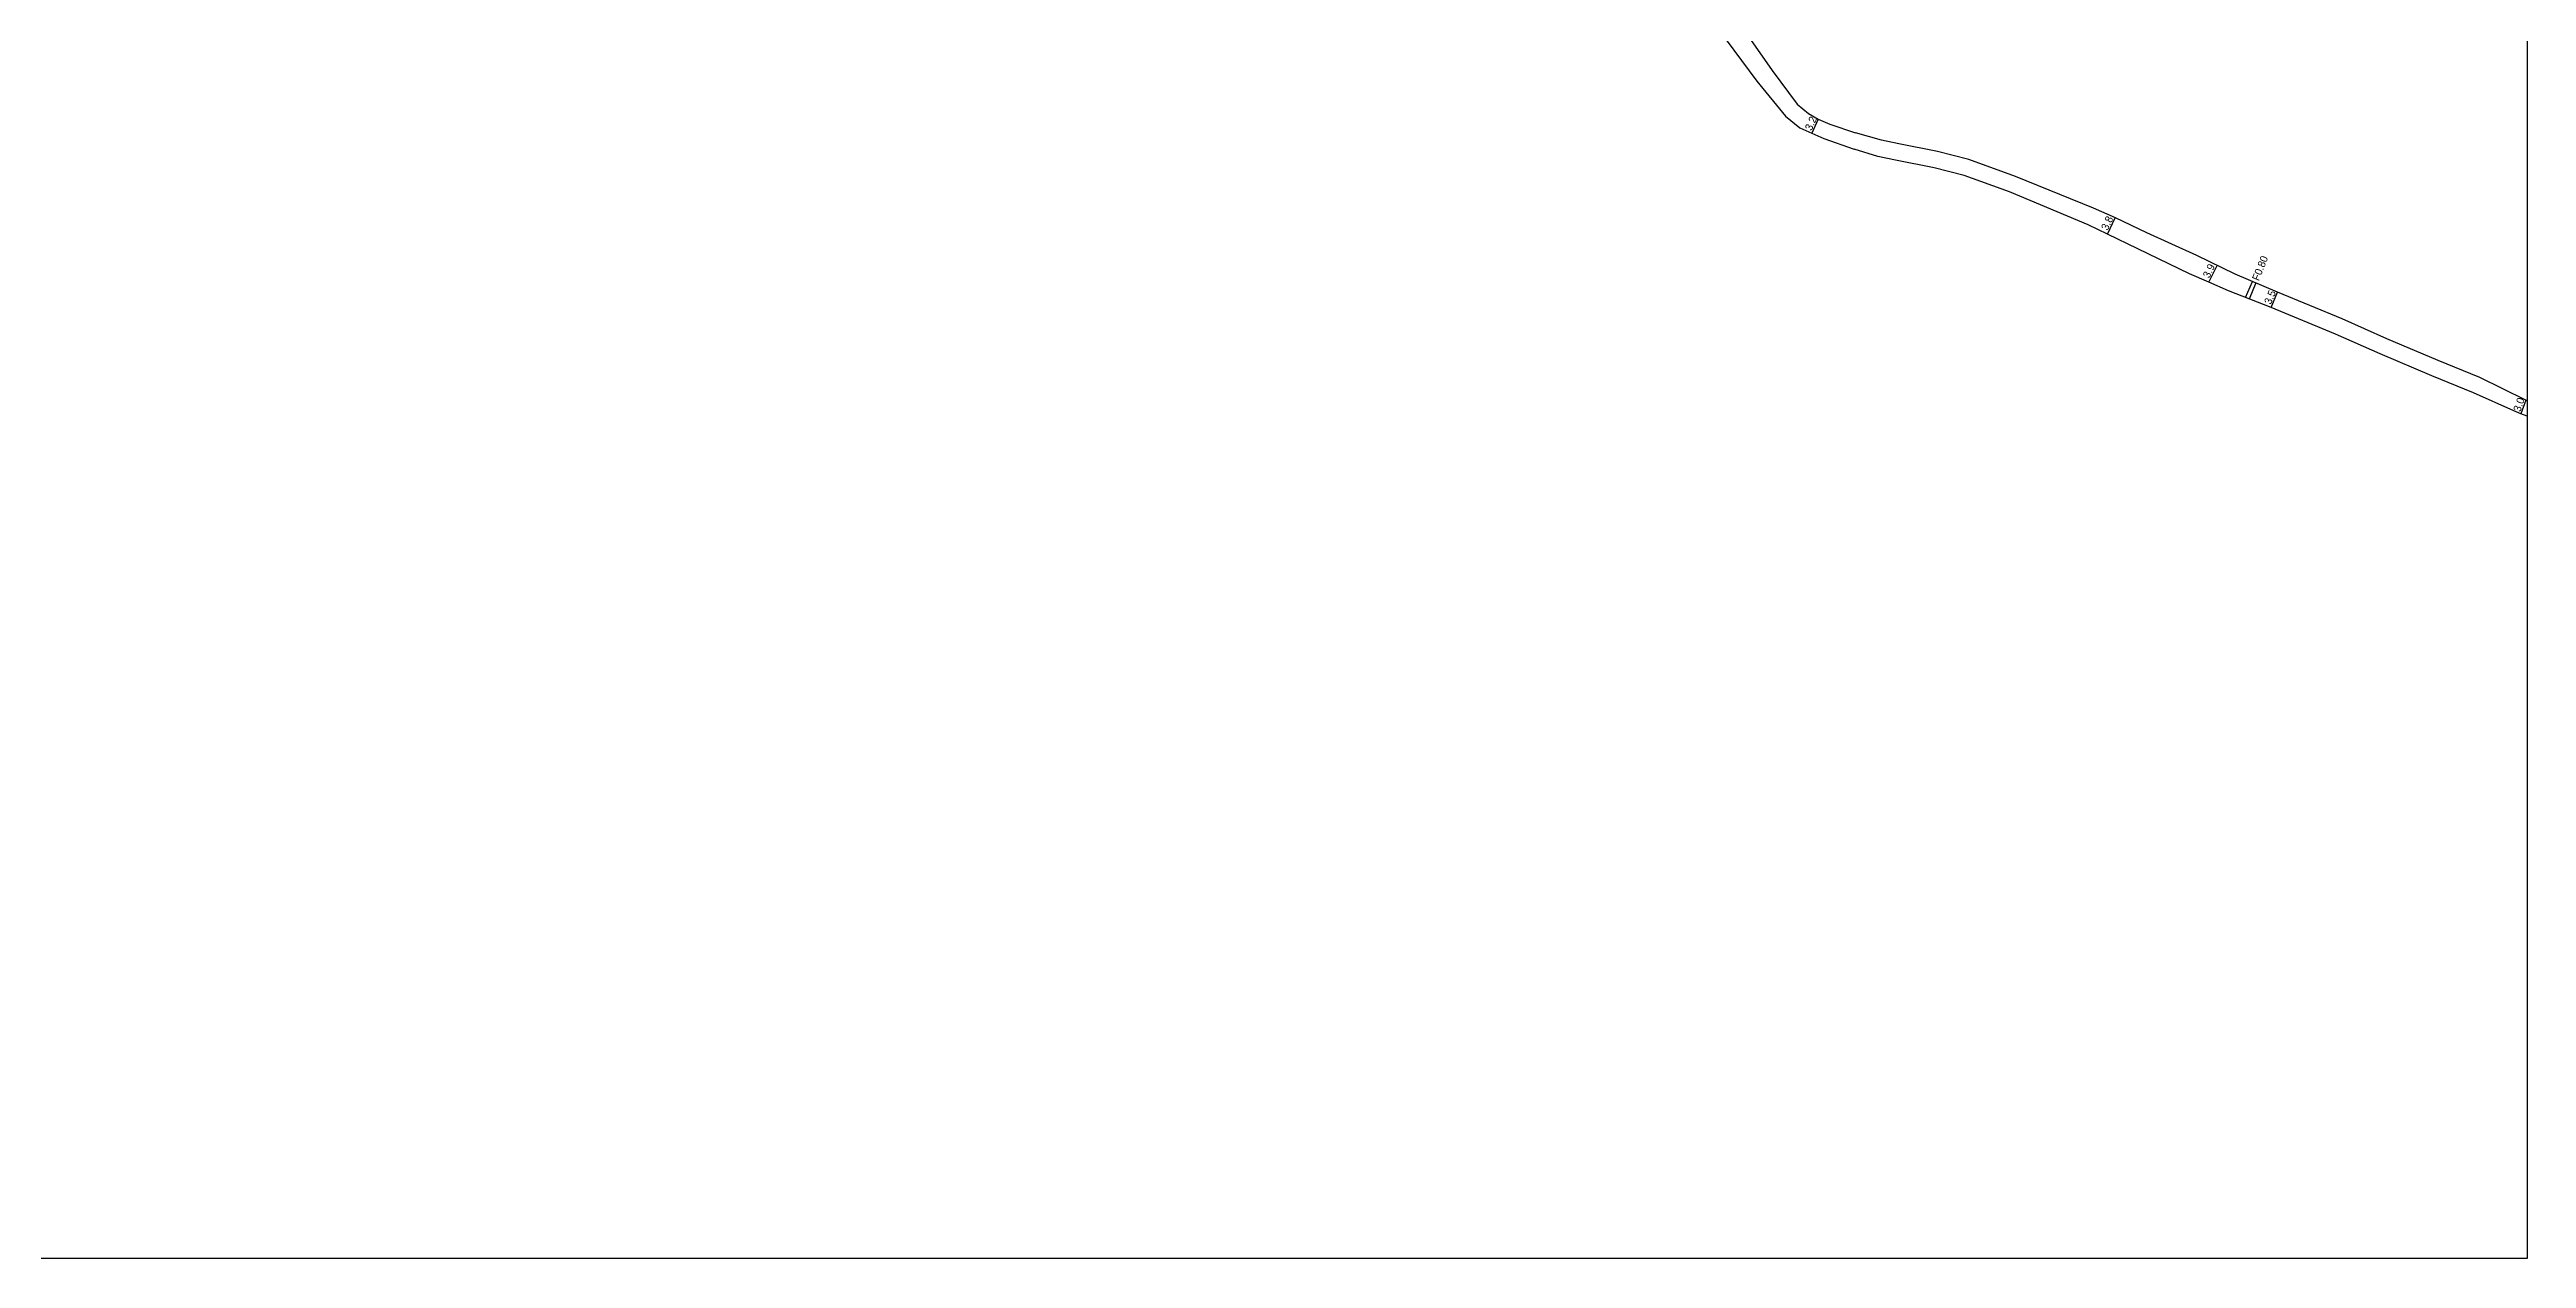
# Model space of a CAD drawing. Header units: metres. Extents: x -19200 to -16000, y -103800 to -102000.
# Drawn here: x -18920 to -18400, y -102600 to -102346 of the extents above; entities that cross this region are included whole.
import ezdxf

# ---------------------------------------------------------------- set-up
doc = ezdxf.new("R2010")
doc.units = ezdxf.units.M
doc.header["$LTSCALE"] = 2.5
for name, color, linetype in [('側溝・桝', 7, 'Continuous'), ('図郭', 7, 'Continuous'), ('幅員', 7, 'Continuous'), ('道路', 7, 'Continuous')]:
    doc.layers.add(name, color=color, linetype=linetype)
doc.styles.get("Standard").update_dxf_attribs({"font": ''})
doc.styles.get('Standard').set_extended_font_data('@MS PGothic')

msp = doc.modelspace()

# ---------------------------------------------------------------- linework, layer by layer
at = {"layer": '側溝・桝', "ltscale": 0.5, "flags": 128}
for points in [[(-18459.12, -102398.26), (-18457.69, -102394.89)], [(-18456.99, -102395.19), (-18458.35, -102398.56)]]:
    msp.add_lwpolyline(points, dxfattribs=at)
at = {"layer": '図郭'}
msp.add_lwpolyline([(-19200, -102000), (-18400, -102000), (-18400, -102600), (-19200, -102600)], close=True, dxfattribs=at)
at = {"layer": '幅員', "flags": 128}
for points in [[(-18548.91, -102360.81), (-18550.21, -102363.73)], [(-18488.14, -102384.94), (-18486.52, -102381.5)], [(-18466.85, -102395.03), (-18465.12, -102391.49)], [(-18453.77, -102400.36), (-18452.43, -102397.13)], [(-18400.28, -102419.82), (-18401.29, -102422.65)]]:
    msp.add_lwpolyline(points, dxfattribs=at)
at = {"layer": '道路'}
for points in [[(-18602.24, -102282.39), (-18601.38, -102283.63), (-18598.9, -102288.98), (-18592.43, -102303.82), (-18587.94, -102312.83), (-18582.8, -102323.89), (-18580.52, -102327.59), (-18575.8, -102333.94), (-18569.83, -102341.95), (-18561.78, -102352.82), (-18555.79, -102360.14), (-18552.75, -102362.6), (-18550.21, -102363.73), (-18547.7, -102364.85), (-18541.33, -102367.11)], [(-18592.63, -102294.6), (-18589.26, -102302.34), (-18584.78, -102311.31), (-18579.71, -102322.23), (-18577.62, -102325.63), (-18572.54, -102331.62), (-18566.56, -102339.15), (-18558.56, -102350.55), (-18553.31, -102357.64), (-18550.91, -102359.59), (-18548.91, -102360.81), (-18546.43, -102361.87), (-18541.05, -102363.66)], [(-18400, -102423.18), (-18401.29, -102422.65), (-18402.79, -102422.02), (-18411.27, -102418.23), (-18420.04, -102414.72), (-18430.9, -102410.1), (-18440.22, -102405.97), (-18453.77, -102400.36), (-18462.72, -102396.83), (-18466.85, -102395.03), (-18470.94, -102393.24), (-18481.79, -102388.04), (-18488.14, -102384.94), (-18492.17, -102382.97), (-18508.75, -102376.07), (-18518.27, -102372.61), (-18524.57, -102371), (-18532.67, -102369.43), (-18536.38, -102368.62), (-18541.33, -102367.11)], [(-18400, -102419.92), (-18400.28, -102419.82), (-18409.9, -102415.01), (-18418.7, -102411.48), (-18429.49, -102406.9), (-18438.84, -102402.75), (-18452.42, -102397.13), (-18461.33, -102393.35), (-18469.35, -102389.43), (-18479.85, -102384.65), (-18486.48, -102381.52), (-18491.07, -102379.51), (-18507.48, -102372.81), (-18517.23, -102369.26), (-18523.81, -102367.58), (-18531.97, -102366), (-18535.6, -102365.2), (-18541.05, -102363.66)]]:
    msp.add_lwpolyline(points, dxfattribs=at)

# ---------------------------------------------------------------- texts
at = {"layer": '側溝・桝'}
msp.add_text('F0.80', height=1.6, rotation=67.993, dxfattribs=at).set_placement((-18456.36, -102394.87))
at = {"layer": '幅員'}
for s, rotation, p in [('3.2', 65.9944, (-18550.31, -102363.34)), ('3.8', 64.7428, (-18488.11, -102384.27)), ('3.9', 63.9491, (-18466.77, -102394.3)), ('3.5', 67.5145, (-18453.82, -102399.83)), ('3.0', 70.3072, (-18401.46, -102422.37))]:
    msp.add_text(s, height=1.6, rotation=rotation, dxfattribs=at).set_placement(p)

doc.saveas('drawing.dxf')
